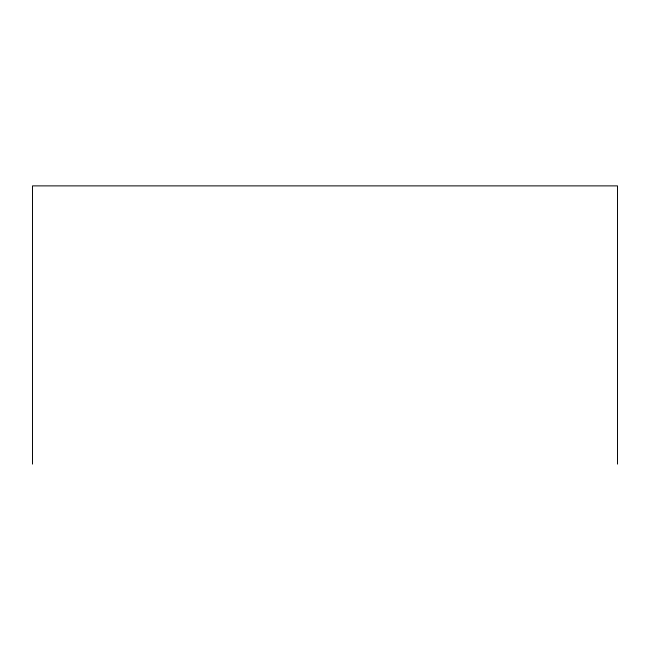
<?xml version="1.0" encoding="UTF-8"?>
<svg xmlns="http://www.w3.org/2000/svg" width="650" height="650" viewBox="0 0 650 650"><rect width="100%" height="100%" fill="white"/><g stroke="black" fill="none" stroke-linecap="round" stroke-linejoin="round"><path stroke-width="0.97" d="M617.5 464.116L617.5 185.884L32.5 185.884L32.5 464.116"/></g></svg>
